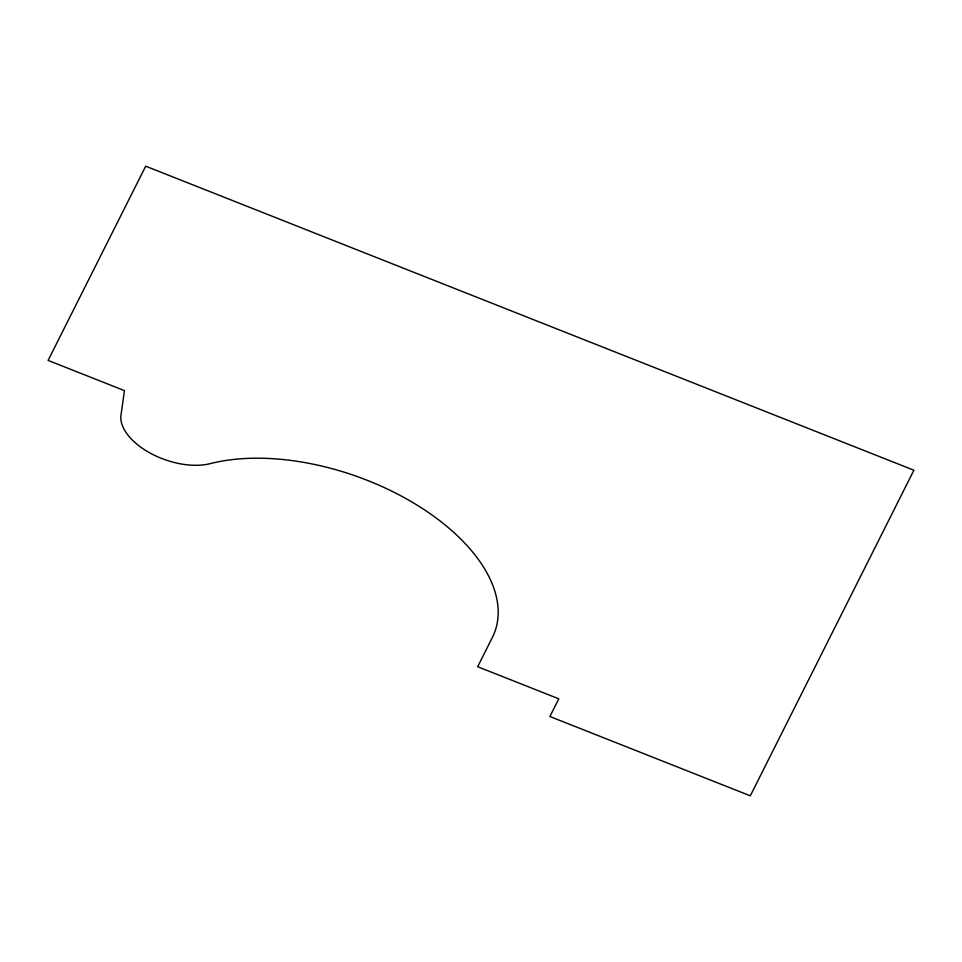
<?xml version="1.0" encoding="UTF-8"?>
<svg xmlns="http://www.w3.org/2000/svg" width="962" height="962" viewBox="0 0 962 962"><rect width="100%" height="100%" fill="white"/><g stroke="black" fill="none" stroke-linecap="round" stroke-linejoin="round"><path stroke-width="1.44" d="M124.447 390.62L120.779 416.726A56.938 31.169 19.4 0 0 151.395 453.751A56.938 31.169 19.4 0 0 209.764 463.756A182.864 100.132 19.4 0 1 417.917 505.639A182.864 100.132 19.4 0 1 491.63 638.924L477.669 666.714L558.79 698.821L549.903 716.498L750.3 795.814L913.9 470.226L145.695 166.185L48.1 360.413L124.447 390.62"/></g></svg>
